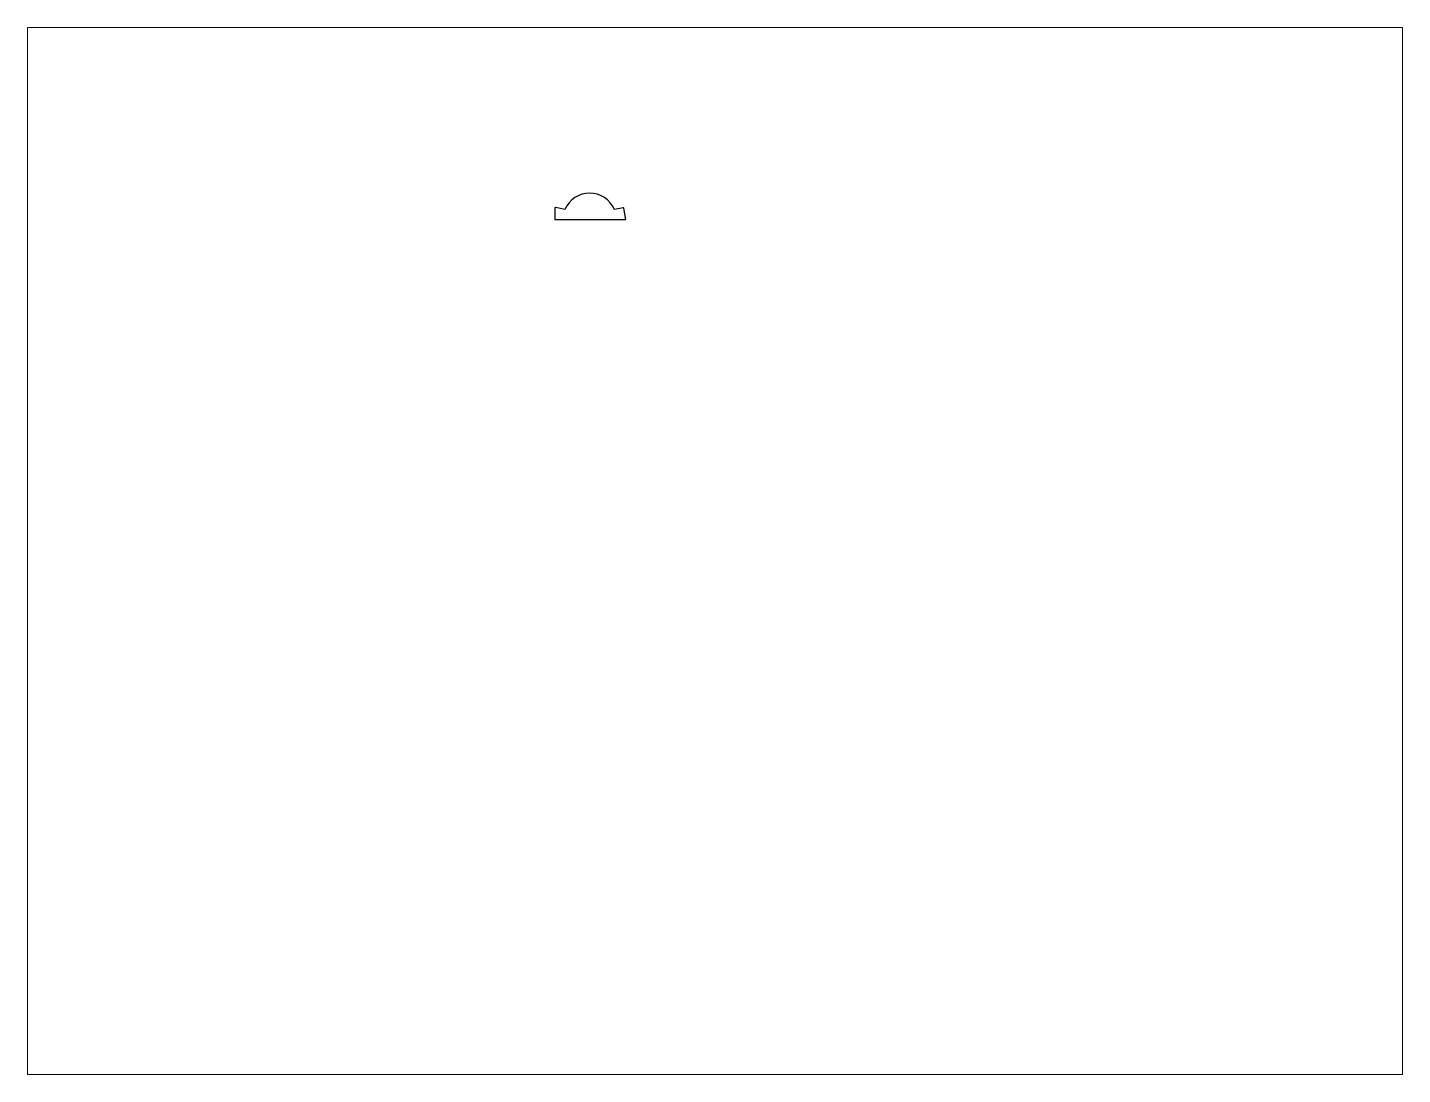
# Paper-space layout 'Layout1' of a CAD drawing. Extents: x 27 to 240, y 20 to 183.
# The model-space entities are those that its viewports show. They can reach past a viewport. Long polylines and large blocks are cut down to what shows.
import ezdxf

# ---------------------------------------------------------------- set-up
doc = ezdxf.new("R2010")
doc.units = 0
doc.header["$LTSCALE"] = 15
doc.layers.get('0').update_dxf_attribs({"linetype": 'CONTINUOUS'})

msp = doc.modelspace()

# ---------------------------------------------------------------- linework, layer by layer
at = {"color": 0, "ltscale": 0.05}
msp.add_lwpolyline([(145.59, 223.36), (165.54, 223.36), (164.95, 226.52, 0.422114), (164.71, 226.67), (162.31, 226.19, 0.654802), (148.38, 226.19), (145.83, 226.7, 0.477155), (145.59, 226.51)], format="xyb", close=True, dxfattribs=at)

psp = doc.layouts.get("Layout1")

# ---------------------------------------------------------------- viewports
at = {"layer": '0', "color": 0, "linetype": 'BYBLOCK', "ltscale": 0.05}
psp.add_viewport(center=(133.35, 101.6), size=(213.36, 162.56), view_center_point=(190.51, 130.3), view_height=293.8955, dxfattribs=at)

doc.saveas('drawing.dxf')
